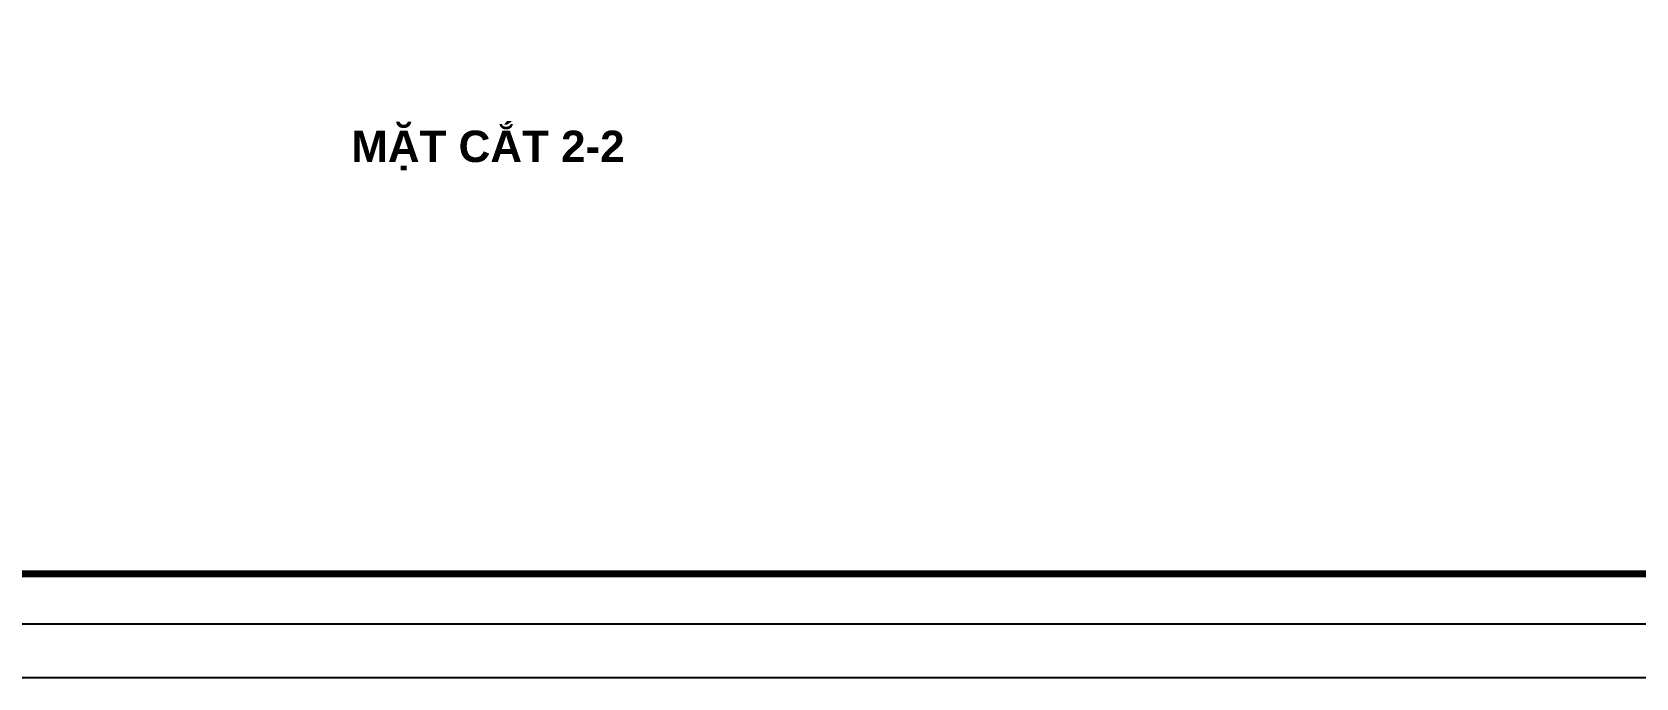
# Model space of a CAD drawing. Header units: millimetres. Extents: x -34806 to 662668, y 63228 to 99452.
# Drawn here: x 529070 to 543911, y 68042 to 74022 of the extents above; entities that cross this region are included whole.
import ezdxf
from ezdxf.enums import TextEntityAlignment as Align

# ---------------------------------------------------------------- set-up
doc = ezdxf.new("R2010")
doc.units = ezdxf.units.MM
doc.header["$LTSCALE"] = 200
doc.header["$MEASUREMENT"] = 0
doc.layers.get('0').update_dxf_attribs({"color": 95, "linetype": 'CONTINUOUS'})
doc.layers.get('DEFPOINTS').update_dxf_attribs({"linetype": 'CONTINUOUS'})
doc.layers.add('hacth', color=251, linetype='CONTINUOUS', lineweight=13)
doc.layers.add('KHUNGTEN', color=7, linetype='CONTINUOUS')
doc.styles.add('Aria H B iso', font='VHARIALB.ttf')

# ---------------------------------------------------------------- blocks, each defined once
blk = doc.blocks.new('khung')
at = {"layer": 'DEFPOINTS', "color": 8}
blk.add_lwpolyline([(0, 0), (31503, 0), (31503, 22275), (0, 22275)], close=True, dxfattribs=at)
at = {"layer": 'KHUNGTEN', "color": 4, "const_width": 54.3}
blk.add_lwpolyline([(848, 388), (31117, 388), (31117, 21887), (848, 21887)], close=True, dxfattribs=at)

msp = doc.modelspace()

# ---------------------------------------------------------------- linework, layer by layer
msp.add_lwpolyline([(518113.1, 95743.3), (556876.2, 95743.3), (556876.2, 68042.1), (518113.1, 68042.1)], close=True)

# ---------------------------------------------------------------- block references
at = {"layer": 'hacth', "xscale": 1.198705302042072, "yscale": 1.198705363407498, "zscale": 1.198705370056713}
msp.add_blockref('khung', (518824, 68542.1), dxfattribs=at)

# ---------------------------------------------------------------- texts
at = {"layer": 'KHUNGTEN', "color": 7, "style": 'Aria H B iso'}
msp.add_text('mÆt c¾t 2-2', height=291.05, dxfattribs=at).set_placement((533288, 72818.7), align=Align.CENTER)

doc.saveas('drawing.dxf')
